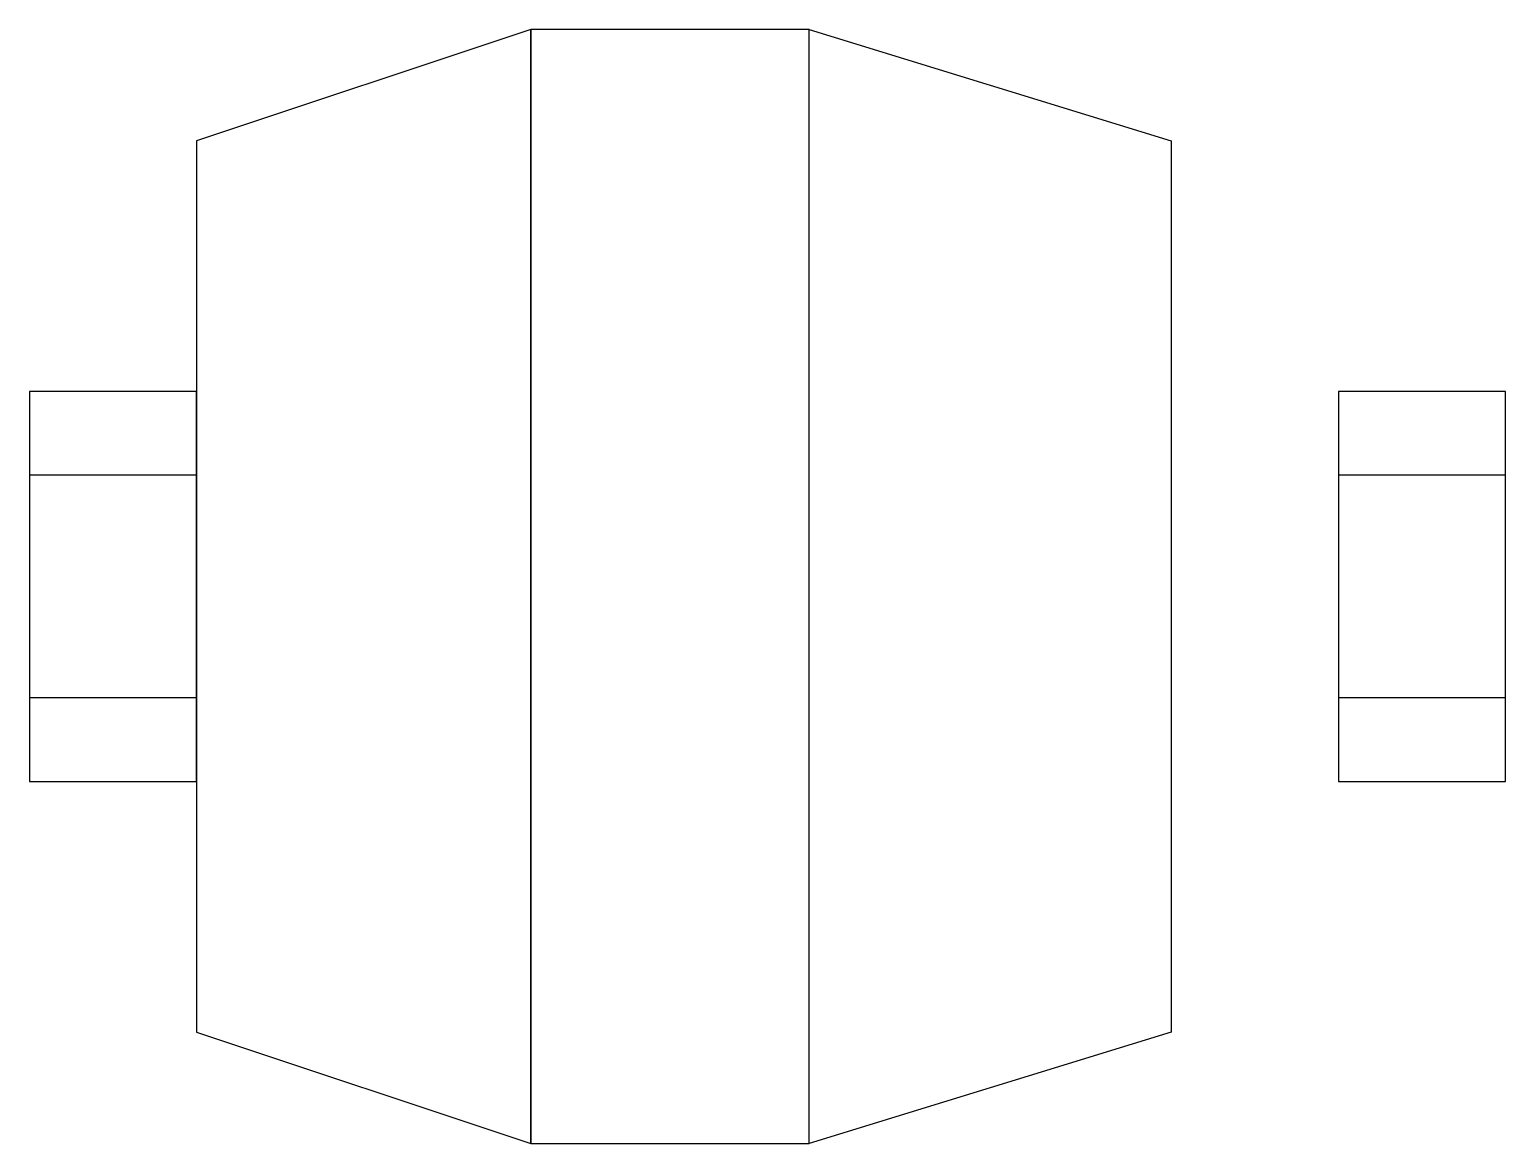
# Model space of a CAD drawing. Header units: millimetres. Extents: x 0 to 46.4, y 0 to 35.
import ezdxf

# ---------------------------------------------------------------- set-up
doc = ezdxf.new("R2010")
doc.units = ezdxf.units.MM
doc.layers.add('THIET BI DIEN', color=5, linetype='Continuous')

# ---------------------------------------------------------------- blocks, each defined once
blk = doc.blocks.new('HF35')
at = {"layer": 'THIET BI DIEN', "ltscale": 15}
for p, q in [((0, 3.5), (-5.25, 3.5)), ((41.125, 3.5), (35.875, 3.5)), ((0, -3.5), (-5.25, -3.5)), ((41.125, -3.5), (35.875, -3.5))]:
    blk.add_line(p, q, dxfattribs=at)
for points in [[(0, -14), (10.5, -17.5), (10.5, 17.5), (0, 14)], [(10.5, -17.5), (19.25, -17.5), (19.25, 17.5), (10.5, 17.5)], [(30.625, -14), (19.25, -17.5), (19.25, 17.5), (30.625, 14)], [(-5.25, -6.125), (0, -6.125), (0, 6.125), (-5.25, 6.125)], [(35.875, -6.125), (41.125, -6.125), (41.125, 6.125), (35.875, 6.125)]]:
    blk.add_lwpolyline(points, close=True, dxfattribs=at)

msp = doc.modelspace()

# ---------------------------------------------------------------- block references
msp.add_blockref('HF35', (5.25, 17.5))

doc.saveas('drawing.dxf')
